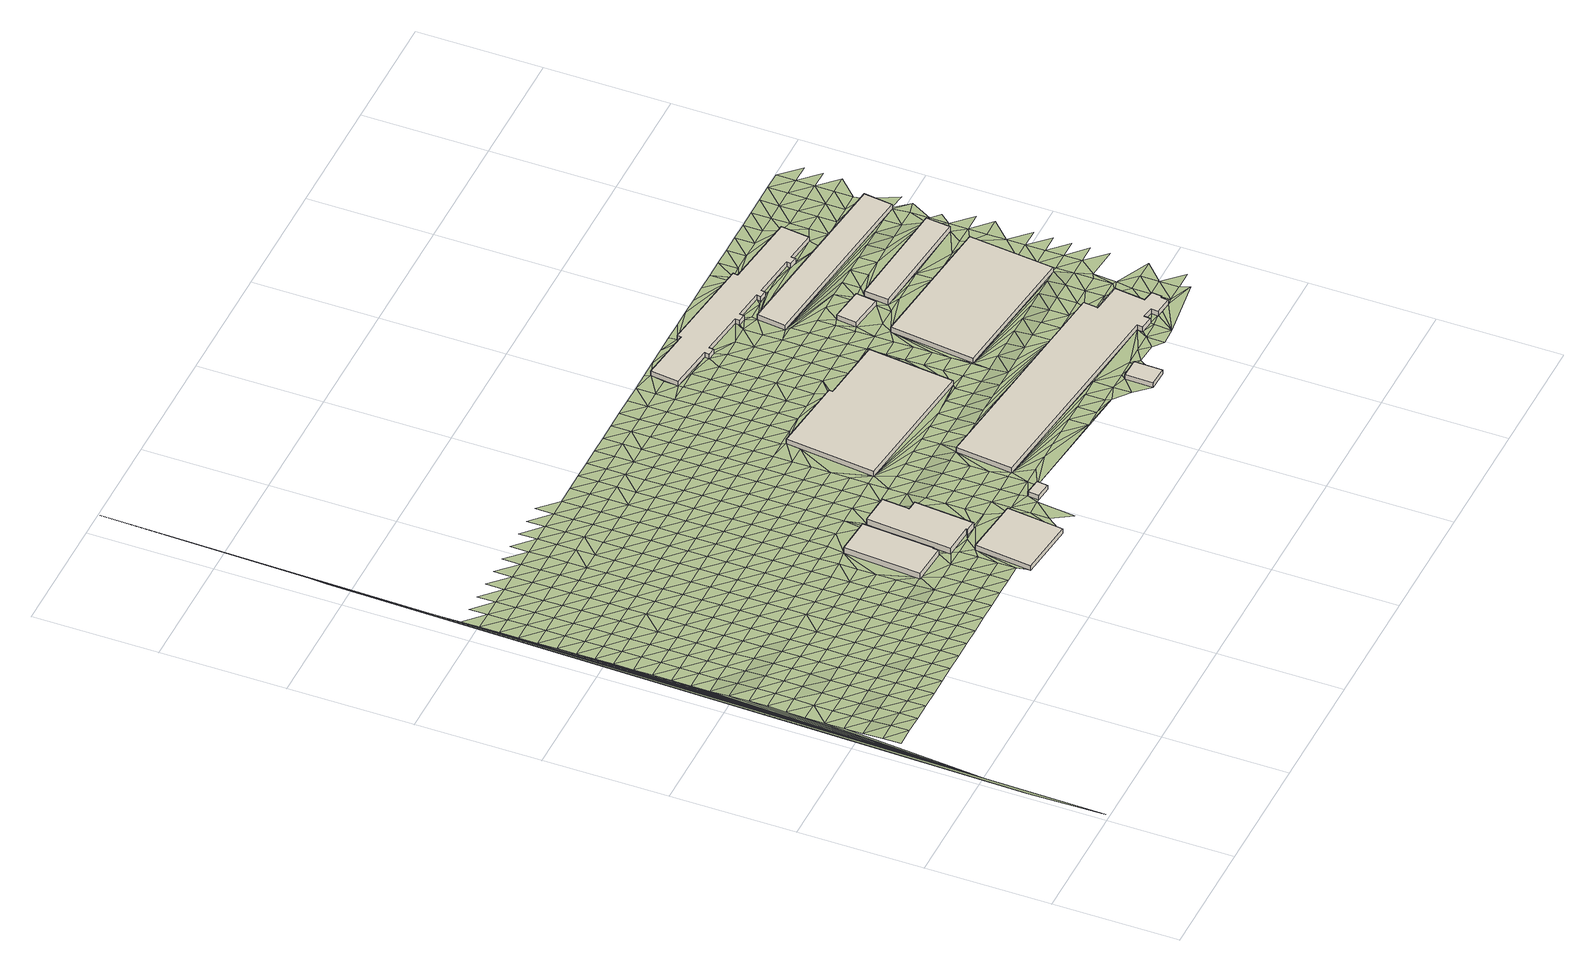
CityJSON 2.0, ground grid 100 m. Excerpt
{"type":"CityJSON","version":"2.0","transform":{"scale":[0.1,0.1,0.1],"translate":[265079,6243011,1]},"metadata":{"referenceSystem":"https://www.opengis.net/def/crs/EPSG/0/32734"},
"CityObjects":{
"building1":{"type":"Building","attributes":{"building":"industrial","building:levels":"1","footprint":{"type":"Polygon"},"plus_code":"C9X8X9XC+X3X","ground_height":3.78,"building_height":4.1,"roof_height":7.88},"geometry":[{"type":"Solid","lod":"1","boundaries":[[[[0,1,2,3]],[[1,4,5,2]],[[4,6,7,5]],[[6,8,9,7]],[[8,10,11,9]],[[10,0,3,11]],[[3,2,5,7,9,11]],[[10,8,6,4,1,0]]]]}]},
"building2":{"type":"Building","attributes":{"building":"yes","building:levels":"1","footprint":{"type":"Polygon"},"plus_code":"CFXMXVXC+XCX","ground_height":4.3,"building_height":4.1,"roof_height":8.4},"geometry":[{"type":"Solid","lod":"1","boundaries":[[[[12,13,14,15]],[[13,16,17,14]],[[16,18,19,17]],[[18,12,15,19]],[[15,14,17,19]],[[18,16,13,12]]]]}]},
"building3":{"type":"Building","attributes":{"building":"industrial","building:levels":"1","footprint":{"type":"Polygon"},"plus_code":"CFX3XFXR+XGW","ground_height":3.97,"building_height":4.1,"roof_height":8.07},"geometry":[{"type":"Solid","lod":"1","boundaries":[[[[20,21,22,23]],[[21,24,25,22]],[[24,26,27,25]],[[26,28,29,27]],[[28,30,31,29]],[[30,32,33,31]],[[32,34,35,33]],[[34,20,23,35]],[[23,22,25,27,29,31,33,35]],[[34,32,30,28,26,24,21,20]]]]}]},
"building4":{"type":"Building","attributes":{"building":"yes","building:levels":"1","footprint":{"type":"Polygon"},"plus_code":"CJXCXHX5+XCW","ground_height":3.9,"building_height":4.1,"roof_height":8},"geometry":[{"type":"Solid","lod":"1","boundaries":[[[[36,37,38,39]],[[37,40,41,38]],[[40,42,43,41]],[[42,36,39,43]],[[39,38,41,43]],[[42,40,37,36]]]]}]},
"building5":{"type":"Building","attributes":{"building":"industrial","building:levels":"1","footprint":{"type":"Polygon"},"plus_code":"CPX3X3X4+XHV","ground_height":2.97,"building_height":4.1,"roof_height":7.07},"geometry":[{"type":"Solid","lod":"1","boundaries":[[[[44,45,46,47]],[[45,48,49,46]],[[48,50,51,49]],[[50,52,53,51]],[[52,54,55,53]],[[54,44,47,55]],[[47,46,49,51,53,55]],[[54,52,50,48,45,44]]]]}]},
"building6":{"type":"Building","attributes":{"building":"industrial","building:levels":"1","footprint":{"type":"Polygon"},"plus_code":"C2X8XRX3+XCX","ground_height":4.16,"building_height":4.1,"roof_height":8.26},"geometry":[{"type":"Solid","lod":"1","boundaries":[[[[56,57,58,59]],[[57,60,61,58]],[[60,62,63,61]],[[62,64,65,63]],[[64,66,67,65]],[[66,68,69,67]],[[68,70,71,69]],[[70,72,73,71]],[[72,74,75,73]],[[74,76,77,75]],[[76,78,79,77]],[[78,80,81,79]],[[80,82,83,81]],[[82,84,85,83]],[[84,86,87,85]],[[86,56,59,87]],[[59,58,61,63,65,67,69,71,73,75,77,79,81,83,85,87]],[[86,84,82,80,78,76,74,72,70,68,66,64,62,60,57,56]]]]}]},
"building7":{"type":"Building","attributes":{"building":"industrial","building:levels":"1","footprint":{"type":"Polygon"},"plus_code":"C3XQXRXC+XPV","ground_height":4.07,"building_height":4.1,"roof_height":8.17},"geometry":[{"type":"Solid","lod":"1","boundaries":[[[[88,89,90,91]],[[89,92,93,90]],[[92,94,95,93]],[[94,88,91,95]],[[91,90,93,95]],[[94,92,89,88]]]]}]},
"building8":{"type":"Building","attributes":{"building":"industrial","building:levels":"1","footprint":{"type":"Polygon"},"plus_code":"CVXCXHXV+X3R","ground_height":2.64,"building_height":4.1,"roof_height":6.74},"geometry":[{"type":"Solid","lod":"1","boundaries":[[[[96,97,98,99]],[[97,100,101,98]],[[100,102,103,101]],[[102,104,105,103]],[[104,106,107,105]],[[106,108,109,107]],[[108,110,111,109]],[[110,112,113,111]],[[112,114,115,113]],[[114,116,117,115]],[[116,118,119,117]],[[118,120,121,119]],[[120,122,123,121]],[[122,124,125,123]],[[124,126,127,125]],[[126,128,129,127]],[[128,130,131,129]],[[130,132,133,131]],[[132,134,135,133]],[[134,136,137,135]],[[136,138,139,137]],[[138,140,141,139]],[[140,142,143,141]],[[142,96,99,143]],[[99,98,101,103,105,107,109,111,113,115,117,119,121,123,125,127,129,131,133,135,137,139,141,143]],[[142,140,138,136,134,132,130,128,126,124,122,120,118,116,114,112,110,108,106,104,102,100,97,96]]]]}]},
"building9":{"type":"Building","attributes":{"building":"industrial","building:levels":"1","footprint":{"type":"Polygon"},"plus_code":"C3X2XFXM+XMV","ground_height":2.61,"building_height":4.1,"roof_height":6.71},"geometry":[{"type":"Solid","lod":"1","boundaries":[[[[144,145,146,147]],[[145,148,149,146]],[[148,150,151,149]],[[150,144,147,151]],[[147,146,149,151]],[[150,148,145,144]]]]}]},
"building10":{"type":"Building","attributes":{"building":"industrial","building:levels":"1","footprint":{"type":"Polygon"},"plus_code":"C5X5XRXG+XCR","ground_height":2.91,"building_height":4.1,"roof_height":7.01},"geometry":[{"type":"Solid","lod":"1","boundaries":[[[[152,153,154,155]],[[153,156,157,154]],[[156,158,159,157]],[[158,152,155,159]],[[155,154,157,159]],[[158,156,153,152]]]]}]},
"building11":{"type":"Building","attributes":{"building":"industrial","building:levels":"1","footprint":{"type":"Polygon"},"plus_code":"C5X2X7X7+XQV","ground_height":2.87,"building_height":4.1,"roof_height":6.97},"geometry":[{"type":"Solid","lod":"1","boundaries":[[[[160,161,162,163]],[[161,164,165,162]],[[164,166,167,165]],[[166,160,163,167]],[[163,162,165,167]],[[166,164,161,160]]]]}]},
"building12":{"type":"Building","attributes":{"building":"industrial","building:levels":"1","footprint":{"type":"Polygon"},"plus_code":"C6X5XWX8+X6R","ground_height":3.37,"building_height":4.1,"roof_height":7.47},"geometry":[{"type":"Solid","lod":"1","boundaries":[[[[168,169,170,171]],[[169,172,173,170]],[[172,174,175,173]],[[174,168,171,175]],[[171,170,173,175]],[[174,172,169,168]]]]}]},
"terrain1":{"type":"TINRelief","geometry":[{"type":"CompositeSurface","lod":"1","boundaries":[[[176,177,178]],[[179,178,177]],[[179,180,178]],[[180,181,178]],[[182,183,184]],[[185,178,181]],[[186,178,185]],[[187,182,188]],[[188,182,184]],[[189,178,186]],[[190,176,187]],[[191,178,189]],[[188,190,187]],[[191,192,178]],[[177,176,193]],[[188,184,194]],[[195,178,192]],[[190,193,176]],[[178,195,196]],[[188,197,190]],[[177,198,179]],[[199,200,178]],[[193,201,177]],[[197,188,194]],[[196,202,178]],[[180,179,198]],[[177,201,198]],[[193,190,203]],[[202,204,178]],[[197,203,190]],[[180,205,181]],[[206,178,204]],[[201,193,207]],[[205,180,198]],[[194,208,197]],[[206,209,178]],[[203,207,193]],[[185,181,210]],[[201,211,198]],[[178,209,212]],[[210,181,205]],[[203,197,213]],[[201,207,211]],[[186,185,214]],[[213,197,208]],[[212,215,178]],[[205,198,216]],[[214,185,210]],[[207,203,217]],[[218,178,215]],[[216,198,211]],[[186,219,189]],[[217,203,213]],[[210,205,220]],[[219,186,214]],[[178,218,221]],[[207,222,211]],[[220,205,216]],[[191,189,223]],[[213,208,224]],[[225,178,221]],[[222,207,217]],[[210,226,214]],[[223,189,219]],[[216,211,227]],[[228,178,225]],[[226,210,220]],[[229,217,213]],[[192,191,230]],[[227,211,222]],[[219,214,231]],[[232,178,228]],[[224,229,213]],[[230,191,223]],[[220,216,233]],[[231,214,226]],[[192,234,195]],[[235,222,217]],[[236,178,232]],[[233,216,227]],[[223,219,237]],[[192,230,234]],[[229,235,217]],[[220,238,226]],[[239,178,236]],[[237,219,231]],[[196,195,240]],[[227,222,241]],[[238,220,233]],[[223,242,230]],[[224,243,229]],[[244,178,239]],[[234,240,195]],[[235,241,222]],[[231,226,245]],[[242,223,237]],[[202,196,246]],[[247,233,227]],[[248,178,244]],[[245,226,238]],[[235,229,249]],[[234,230,250]],[[240,246,196]],[[241,247,227]],[[237,231,251]],[[243,249,229]],[[252,178,248]],[[230,242,250]],[[253,204,202]],[[254,238,233]],[[251,231,245]],[[234,255,240]],[[241,235,256]],[[257,178,252]],[[247,254,233]],[[253,202,246]],[[237,258,242]],[[235,249,256]],[[234,250,255]],[[206,204,259]],[[238,260,245]],[[258,237,251]],[[246,240,261]],[[247,241,262]],[[204,253,259]],[[254,260,238]],[[263,249,243]],[[242,264,250]],[[261,240,255]],[[256,262,241]],[[209,206,265]],[[266,251,245]],[[264,242,258]],[[253,246,267]],[[254,247,268]],[[265,206,259]],[[260,266,245]],[[256,249,269]],[[255,250,270]],[[267,246,261]],[[262,268,247]],[[258,251,271]],[[212,209,272]],[[263,269,249]],[[270,250,264]],[[253,273,259]],[[254,274,260]],[[272,209,265]],[[266,271,251]],[[261,255,275]],[[276,262,256]],[[268,274,254]],[[253,267,273]],[[212,277,215]],[[278,264,258]],[[275,255,270]],[[269,276,256]],[[265,259,279]],[[266,260,280]],[[277,212,272]],[[271,278,258]],[[261,281,267]],[[282,268,262]],[[199,178,257]],[[279,259,273]],[[274,280,260]],[[218,215,283]],[[284,270,264]],[[269,263,285]],[[281,261,275]],[[276,282,262]],[[272,265,286]],[[271,266,287]],[[283,215,277]],[[278,284,264]],[[274,268,288]],[[273,267,289]],[[286,265,279]],[[280,287,266]],[[269,290,276]],[[221,218,291]],[[275,270,292]],[[289,267,281]],[[282,288,268]],[[271,293,278]],[[272,294,277]],[[291,218,283]],[[285,290,269]],[[284,292,270]],[[295,280,274]],[[279,273,296]],[[287,293,271]],[[294,272,286]],[[297,281,275]],[[221,298,225]],[[282,276,299]],[[288,295,274]],[[296,273,289]],[[283,277,300]],[[284,278,301]],[[292,297,275]],[[290,299,276]],[[298,221,291]],[[279,302,286]],[[303,287,280]],[[293,301,278]],[[300,277,294]],[[304,289,281]],[[288,282,305]],[[279,296,302]],[[295,303,280]],[[291,283,306]],[[292,284,307]],[[290,285,308]],[[297,304,281]],[[299,305,282]],[[294,286,309]],[[293,287,310]],[[306,283,300]],[[301,307,284]],[[288,311,295]],[[309,286,302]],[[303,310,287]],[[290,312,299]],[[291,313,298]],[[292,314,297]],[[289,315,296]],[[304,316,289]],[[305,311,288]],[[317,301,293]],[[300,294,318]],[[313,291,306]],[[308,312,290]],[[307,314,292]],[[302,296,315]],[[303,295,319]],[[318,294,309]],[[310,317,293]],[[289,316,315]],[[304,297,320]],[[321,298,322]],[[305,299,323]],[[311,319,295]],[[300,324,306]],[[325,307,301]],[[314,320,297]],[[312,323,299]],[[322,298,313]],[[302,326,309]],[[310,303,327]],[[324,300,318]],[[317,325,301]],[[316,304,328]],[[311,305,329]],[[326,302,315]],[[319,327,303]],[[313,306,330]],[[314,307,331]],[[312,308,332]],[[320,328,304]],[[323,329,305]],[[318,309,333]],[[330,306,324]],[[325,331,307]],[[317,310,334]],[[316,335,315]],[[311,336,319]],[[333,309,326]],[[327,337,310]],[[312,338,323]],[[339,320,314]],[[322,313,340]],[[316,328,335]],[[329,336,311]],[[325,317,334]],[[324,318,341]],[[340,313,330]],[[332,338,312]],[[310,337,334]],[[331,339,314]],[[326,315,342]],[[327,319,343]],[[341,318,333]],[[344,328,320]],[[322,345,346]],[[329,323,347]],[[336,343,319]],[[342,315,335]],[[324,348,330]],[[331,325,349]],[[339,344,320]],[[338,347,323]],[[345,322,340]],[[333,326,350]],[[337,327,351]],[[348,324,341]],[[334,349,325]],[[335,328,352]],[[336,329,353]],[[342,350,326]],[[343,351,327]],[[340,330,354]],[[331,355,339]],[[338,332,356]],[[344,352,328]],[[347,353,329]],[[333,357,341]],[[337,358,334]],[[354,330,348]],[[349,355,331]],[[359,342,335]],[[336,360,343]],[[350,357,333]],[[351,358,337]],[[361,347,338]],[[345,340,362]],[[344,339,363]],[[352,359,335]],[[353,360,336]],[[349,334,364]],[[348,341,365]],[[362,340,354]],[[356,361,338]],[[355,363,339]],[[350,342,366]],[[351,343,367]],[[365,341,357]],[[358,364,334]],[[352,344,368]],[[345,369,370]],[[371,353,347]],[[360,367,343]],[[359,366,342]],[[354,348,372]],[[355,349,373]],[[361,371,347]],[[363,368,344]],[[362,369,345]],[[374,357,350]],[[358,351,375]],[[372,348,365]],[[364,373,349]],[[352,376,359]],[[360,353,377]],[[366,374,350]],[[367,375,351]],[[354,378,362]],[[361,356,379]],[[355,380,363]],[[368,376,352]],[[371,377,353]],[[381,365,357]],[[364,358,382]],[[378,354,372]],[[373,380,355]],[[366,359,383]],[[384,367,360]],[[374,381,357]],[[358,375,382]],[[361,385,371]],[[369,362,386]],[[368,363,387]],[[376,383,359]],[[377,384,360]],[[373,364,388]],[[372,365,389]],[[386,362,378]],[[379,385,361]],[[380,387,363]],[[374,366,390]],[[391,375,367]],[[381,389,365]],[[382,388,364]],[[376,368,392]],[[393,369,394]],[[377,371,395]],[[384,391,367]],[[383,390,366]],[[396,378,372]],[[380,373,397]],[[387,392,368]],[[385,395,371]],[[394,369,386]],[[374,398,381]],[[375,399,382]],[[389,396,372]],[[388,397,373]],[[376,400,383]],[[384,377,401]],[[390,398,374]],[[391,399,375]],[[402,386,378]],[[380,403,387]],[[385,379,404]],[[392,400,376]],[[395,401,377]],[[389,381,405]],[[406,388,382]],[[396,402,378]],[[397,403,380]],[[384,407,391]],[[390,383,408]],[[398,405,381]],[[399,406,382]],[[385,409,395]],[[394,386,410]],[[392,387,411]],[[400,408,383]],[[401,407,384]],[[412,397,388]],[[396,389,413]],[[402,410,386]],[[404,409,385]],[[403,411,387]],[[399,391,414]],[[398,390,415]],[[406,412,388]],[[405,413,389]],[[400,392,416]],[[417,418,394]],[[401,395,419]],[[407,414,391]],[[408,415,390]],[[403,397,420]],[[409,419,395]],[[411,416,392]],[[410,417,394]],[[398,421,405]],[[396,422,402]],[[406,399,423]],[[412,420,397]],[[413,424,396]],[[407,401,425]],[[400,426,408]],[[415,421,398]],[[414,423,399]],[[410,402,422]],[[409,404,427]],[[428,411,403]],[[396,424,422]],[[416,426,400]],[[429,401,419]],[[407,425,414]],[[429,425,401]],[[413,405,430]],[[420,428,403]],[[412,406,431]],[[415,408,432]],[[421,430,405]],[[423,433,406]],[[423,414,425]],[[434,419,409]],[[410,435,417]],[[436,416,411]],[[426,432,408]],[[420,412,431]],[[424,413,437]],[[427,434,409]],[[422,435,410]],[[406,433,431]],[[428,436,411]],[[421,415,438]],[[430,437,413]],[[426,416,439]],[[440,429,419]],[[441,417,442]],[[432,438,415]],[[428,420,443]],[[436,439,416]],[[434,440,419]],[[435,442,417]],[[425,429,444]],[[421,445,430]],[[424,446,422]],[[437,447,424]],[[443,420,431]],[[10,423,425]],[[448,432,426]],[[438,445,421]],[[433,423,10]],[[435,422,446]],[[428,449,436]],[[434,427,450]],[[424,447,446]],[[439,448,426]],[[440,444,429]],[[437,430,451]],[[449,428,443]],[[433,10,431]],[[452,438,432]],[[445,451,430]],[[434,453,440]],[[439,436,454]],[[455,442,435]],[[425,444,456]],[[448,452,432]],[[443,431,10]],[[447,437,457]],[[446,455,435]],[[450,453,434]],[[454,436,449]],[[445,438,458]],[[451,457,437]],[[448,439,459]],[[442,460,461]],[[462,444,440]],[[452,458,438]],[[463,446,447]],[[449,443,464]],[[459,439,454]],[[453,462,440]],[[455,460,442]],[[464,443,10]],[[465,451,445]],[[447,457,463]],[[448,466,452]],[[458,465,445]],[[467,468,450]],[[446,469,455]],[[449,470,454]],[[456,444,471]],[[466,448,459]],[[462,472,444]],[[450,468,453]],[[473,457,451]],[[471,444,472]],[[446,463,469]],[[464,470,449]],[[458,452,474]],[[465,473,451]],[[462,453,468]],[[475,456,476]],[[477,460,455]],[[459,454,478]],[[471,476,456]],[[474,452,466]],[[457,479,463]],[[469,477,455]],[[470,478,454]],[[464,10,480]],[[472,462,468]],[[465,458,481]],[[473,479,457]],[[466,459,482]],[[483,484,460]],[[458,474,481]],[[469,463,485]],[[470,464,480]],[[471,486,476]],[[482,459,478]],[[477,483,460]],[[471,472,487]],[[465,488,473]],[[479,485,463]],[[487,472,468]],[[466,489,474]],[[481,488,465]],[[10,490,480]],[[491,477,469]],[[470,492,478]],[[482,489,466]],[[479,473,493]],[[485,491,469]],[[492,470,480]],[[490,476,486]],[[481,474,494]],[[488,493,473]],[[487,495,471]],[[482,478,496]],[[497,483,477]],[[486,471,498]],[[489,494,474]],[[485,479,499]],[[491,497,477]],[[496,478,492]],[[481,500,488]],[[499,479,493]],[[468,501,487]],[[489,482,502]],[[503,483,504]],[[505,490,486]],[[481,494,500]],[[485,506,491]],[[507,492,480]],[[502,482,496]],[[505,486,498]],[[497,504,483]],[[480,490,507]],[[495,487,508]],[[493,488,509]],[[505,510,490]],[[506,485,499]],[[489,511,494]],[[505,498,510]],[[500,509,488]],[[508,487,501]],[[497,491,512]],[[510,507,490]],[[513,496,492]],[[511,489,502]],[[499,493,514]],[[507,510,498]],[[491,506,512]],[[507,513,492]],[[500,494,515]],[[509,514,493]],[[516,508,501]],[[504,497,517]],[[502,496,518]],[[468,519,501]],[[515,494,511]],[[520,506,499]],[[512,517,497]],[[513,518,496]],[[500,521,509]],[[520,499,514]],[[507,498,522]],[[523,511,502]],[[521,500,515]],[[513,507,522]],[[518,523,502]],[[517,524,504]],[[522,498,525]],[[514,509,526]],[[512,506,527]],[[528,516,501]],[[506,520,529]],[[530,515,511]],[[509,521,526]],[[498,32,525]],[[517,512,527]],[[518,513,531]],[[527,506,529]],[[523,530,511]],[[520,514,532]],[[522,531,513]],[[521,515,533]],[[526,532,514]],[[501,519,528]],[[534,516,528]],[[524,517,535]],[[518,536,523]],[[537,16,538]],[[530,533,515]],[[537,519,16]],[[522,525,539]],[[540,529,520]],[[541,542,516]],[[527,535,517]],[[531,536,518]],[[534,541,516]],[[543,526,521]],[[544,545,542]],[[545,544,32]],[[532,540,520]],[[32,539,525]],[[530,523,546]],[[533,543,521]],[[547,531,522]],[[536,546,523]],[[535,548,524]],[[544,539,32]],[[532,526,549]],[[527,529,550]],[[540,551,529]],[[539,547,522]],[[528,519,552]],[[533,530,553]],[[552,534,528]],[[537,554,519]],[[543,549,526]],[[535,527,550]],[[555,536,531]],[[556,544,542]],[[550,529,551]],[[546,553,530]],[[541,557,542]],[[537,538,558]],[[558,538,559]],[[560,540,532]],[[539,544,556]],[[554,552,519]],[[547,555,531]],[[561,541,534]],[[533,562,543]],[[549,560,532]],[[557,556,542]],[[554,537,558]],[[548,535,563]],[[546,536,564]],[[553,562,533]],[[552,561,534]],[[565,551,540]],[[550,563,535]],[[555,564,536]],[[547,539,566]],[[557,541,567]],[[549,543,568]],[[556,569,539]],[[560,565,540]],[[570,553,546]],[[571,552,554]],[[561,567,541]],[[562,568,543]],[[37,554,558]],[[551,572,550]],[[555,547,566]],[[539,569,566]],[[564,570,546]],[[563,573,548]],[[560,549,574]],[[575,556,557]],[[554,37,571]],[[565,572,551]],[[576,562,553]],[[577,561,552]],[[40,37,558]],[[568,574,549]],[[567,575,557]],[[578,563,550]],[[564,555,579]],[[570,576,553]],[[571,577,552]],[[560,580,565]],[[556,581,569]],[[572,578,550]],[[566,579,555]],[[568,562,582]],[[561,583,567]],[[574,580,560]],[[575,581,556]],[[584,573,563]],[[564,585,570]],[[576,582,562]],[[577,583,561]],[[569,586,566]],[[572,565,587]],[[578,584,563]],[[579,585,564]],[[588,571,37]],[[589,574,568]],[[575,567,590]],[[580,587,565]],[[581,591,569]],[[579,566,586]],[[591,586,569]],[[576,570,592]],[[577,571,588]],[[583,590,567]],[[582,589,568]],[[578,572,593]],[[585,592,570]],[[584,594,573]],[[585,579,586]],[[588,37,595]],[[596,580,574]],[[581,575,597]],[[587,593,572]],[[582,576,598]],[[577,599,583]],[[589,596,574]],[[575,590,597]],[[592,598,576]],[[588,599,577]],[[587,580,600]],[[578,601,584]],[[591,581,602]],[[593,603,578]],[[582,604,589]],[[590,583,605]],[[596,600,580]],[[597,602,581]],[[606,586,591]],[[594,584,601]],[[578,603,601]],[[598,604,582]],[[605,583,599]],[[586,607,585]],[[608,593,587]],[[595,609,588]],[[599,588,610]],[[585,607,592]],[[596,589,611]],[[590,612,597]],[[600,608,587]],[[602,606,591]],[[612,590,605]],[[604,611,589]],[[605,599,610]],[[613,603,593]],[[598,592,607]],[[609,610,588]],[[601,614,594]],[[600,596,615]],[[602,597,616]],[[608,613,593]],[[586,606,617]],[[611,615,596]],[[616,597,612]],[[604,598,618]],[[607,586,618]],[[600,619,608]],[[603,620,601]],[[606,602,621]],[[609,595,622]],[[613,623,603]],[[624,611,604]],[[605,610,625]],[[615,619,600]],[[616,621,602]],[[618,598,607]],[[614,601,620]],[[605,625,612]],[[603,623,620]],[[622,610,609]],[[613,608,626]],[[624,604,618]],[[627,615,611]],[[612,625,616]],[[619,626,608]],[[617,606,621]],[[628,586,617]],[[624,627,611]],[[623,613,629]],[[621,616,625]],[[620,630,614]],[[619,615,631]],[[626,629,613]],[[627,631,615]],[[632,620,623]],[[633,610,622]],[[634,626,619]],[[617,621,635]],[[624,618,636]],[[623,629,632]],[[625,635,621]],[[627,624,636]],[[631,634,619]],[[637,586,628]],[[620,638,630]],[[595,639,622]],[[635,625,640]],[[641,629,626]],[[620,632,638]],[[631,627,642]],[[634,641,626]],[[635,628,617]],[[640,625,643]],[[636,642,627]],[[629,644,632]],[[610,633,645]],[[638,646,630]],[[618,647,636]],[[648,634,631]],[[640,643,635]],[[641,644,629]],[[586,637,649]],[[642,648,631]],[[638,632,650]],[[651,641,634]],[[628,635,652]],[[644,650,632]],[[642,636,647]],[[648,651,634]],[[652,635,643]],[[653,646,638]],[[654,610,645]],[[644,641,655]],[[622,639,633]],[[650,653,638]],[[656,648,642]],[[652,637,628]],[[651,655,641]],[[656,642,647]],[[657,650,644]],[[653,658,646]],[[659,651,648]],[[660,647,618]],[[652,643,661]],[[655,657,644]],[[595,662,639]],[[659,648,656]],[[663,653,650]],[[649,664,586]],[[654,665,610]],[[645,633,639]],[[666,655,651]],[[652,667,637]],[[657,663,650]],[[647,668,656]],[[666,651,659]],[[667,652,661]],[[669,657,655]],[[658,653,670]],[[663,671,653]],[[672,659,656]],[[669,655,666]],[[649,637,667]],[[653,671,670]],[[672,656,668]],[[673,663,657]],[[610,665,674]],[[639,654,645]],[[668,647,660]],[[675,666,659]],[[676,667,661]],[[673,657,669]],[[672,675,659]],[[663,97,671]],[[669,666,677]],[[678,649,667]],[[679,663,673]],[[680,672,668]],[[675,677,666]],[[676,678,667]],[[679,97,663]],[[654,639,681]],[[610,674,682]],[[683,673,669]],[[671,684,670]],[[685,671,97]],[[668,660,680]],[[643,625,686]],[[677,683,669]],[[678,687,649]],[[675,672,688]],[[680,689,672]],[[685,684,671]],[[690,679,673]],[[681,665,654]],[[677,675,688]],[[676,691,678]],[[683,690,673]],[[672,689,688]],[[692,670,684]],[[662,681,639]],[[684,685,97]],[[679,693,97]],[[664,649,687]],[[694,683,677]],[[660,695,696]],[[687,678,697]],[[680,660,696]],[[690,693,679]],[[689,680,696]],[[694,677,688]],[[691,697,678]],[[686,661,643]],[[698,665,681]],[[683,699,690]],[[689,700,688]],[[694,699,683]],[[697,701,687]],[[702,692,684]],[[681,662,698]],[[700,689,696]],[[695,703,696]],[[693,690,704]],[[705,97,693]],[[664,687,701]],[[674,665,698]],[[706,694,688]],[[697,691,707]],[[699,704,690]],[[706,688,700]],[[686,676,661]],[[708,699,694]],[[701,697,709]],[[710,610,682]],[[711,700,696]],[[662,712,698]],[[693,704,713]],[[706,708,694]],[[707,709,697]],[[698,712,674]],[[703,711,696]],[[714,664,701]],[[715,704,699]],[[50,703,695]],[[716,712,662]],[[713,705,693]],[[702,684,717]],[[718,706,700]],[[708,715,699]],[[709,714,701]],[[686,691,676]],[[711,718,700]],[[712,682,674]],[[704,719,713]],[[708,706,720]],[[709,707,721]],[[714,722,664]],[[715,719,704]],[[723,711,703]],[[718,720,706]],[[716,724,712]],[[722,725,664]],[[716,726,724]],[[727,715,708]],[[709,728,714]],[[702,717,729]],[[719,730,713]],[[731,718,711]],[[725,732,664]],[[720,727,708]],[[709,721,728]],[[691,686,707]],[[682,712,733]],[[723,731,711]],[[723,703,50]],[[722,714,734]],[[735,719,715]],[[732,50,664]],[[712,724,733]],[[720,718,736]],[[734,714,728]],[[727,735,715]],[[719,737,730]],[[738,730,737]],[[731,736,718]],[[725,722,739]],[[740,729,717]],[[741,727,720]],[[742,729,740]],[[739,722,734]],[[719,735,737]],[[734,728,743]],[[731,723,744]],[[728,721,745]],[[736,741,720]],[[686,721,707]],[[682,733,746]],[[84,686,625]],[[725,747,732]],[[88,733,724]],[[744,723,50]],[[50,732,748]],[[739,734,743]],[[749,735,727]],[[743,728,745]],[[747,725,739]],[[745,721,750]],[[736,731,751]],[[741,749,727]],[[748,744,50]],[[748,732,752]],[[751,731,744]],[[752,732,747]],[[737,753,738]],[[88,746,733]],[[88,94,754]],[[740,755,742]],[[737,735,756]],[[736,757,741]],[[749,758,735]],[[744,748,759]],[[686,750,721]],[[757,736,751]],[[756,735,758]],[[759,748,752]],[[743,760,739]],[[88,754,761]],[[762,743,745]],[[749,741,763]],[[750,764,745]],[[88,761,746]],[[744,765,751]],[[747,739,760]],[[741,757,763]],[[758,749,766]],[[765,744,759]],[[756,753,737]],[[747,760,752]],[[746,710,682]],[[767,755,740]],[[757,751,768]],[[769,749,763]],[[762,745,764]],[[769,766,749]],[[746,761,770]],[[764,750,686]],[[759,752,760]],[[768,751,765]],[[758,161,756]],[[762,771,743]],[[763,757,772]],[[753,756,773]],[[766,161,758]],[[759,760,765]],[[773,756,112]],[[772,757,768]],[[770,761,774]],[[768,765,144]],[[756,161,112]],[[763,775,769]],[[771,762,764]],[[775,763,772]],[[686,776,764]],[[760,777,765]],[[772,768,144]],[[777,144,765]],[[746,770,710]],[[114,112,778]],[[778,112,161]],[[743,771,779]],[[764,776,771]],[[772,144,150]],[[774,780,770]],[[772,150,775]],[[740,781,767]],[[775,782,769]],[[783,766,769]],[[776,686,784]],[[774,785,780]],[[786,114,778]],[[161,786,778]],[[760,787,777]],[[710,770,780]],[[775,150,782]],[[779,788,743]],[[144,777,789]],[[771,776,779]],[[776,784,790]],[[114,786,116]],[[780,785,791]],[[786,161,792]],[[769,782,783]],[[776,790,779]],[[780,793,710]],[[789,777,787]],[[787,760,794]],[[784,686,84]],[[795,793,780]],[[796,782,150]],[[740,797,781]],[[767,781,798]],[[795,780,791]],[[792,161,799]],[[800,743,788]],[[118,116,786]],[[801,790,784]],[[786,792,118]],[[150,802,796]],[[803,793,795]],[[804,766,783]],[[789,787,172]],[[790,805,779]],[[782,796,783]],[[805,790,801]],[[794,172,787]],[[806,795,791]],[[84,801,784]],[[807,792,799]],[[781,808,798]],[[809,789,172]],[[810,743,800]],[[795,806,803]],[[760,811,794]],[[812,799,161]],[[802,789,809]],[[788,779,805]],[[783,796,802]],[[803,813,814]],[[815,806,791]],[[766,804,816]],[[803,806,813]],[[807,799,817]],[[818,805,801]],[[819,815,791]],[[809,820,802]],[[821,172,794]],[[822,801,84]],[[783,802,804]],[[823,84,824]],[[743,810,825]],[[781,826,808]],[[822,818,801]],[[788,805,800]],[[804,802,820]],[[815,819,806]],[[827,823,824]],[[797,826,781]],[[766,816,828]],[[84,823,827]],[[818,800,805]],[[807,817,829]],[[809,830,820]],[[817,799,812]],[[821,831,172]],[[791,832,819]],[[822,84,833]],[[797,834,835]],[[821,794,811]],[[812,161,836]],[[824,837,827]],[[838,826,797]],[[84,827,833]],[[816,804,820]],[[818,822,839]],[[840,841,819]],[[840,819,842]],[[835,838,797]],[[766,828,843]],[[811,760,158]],[[844,845,846]],[[839,822,833]],[[820,830,816]],[[847,830,809]],[[810,800,818]],[[840,842,845]],[[834,848,835]],[[812,829,817]],[[845,844,840]],[[846,849,837]],[[846,845,849]],[[811,831,821]],[[832,842,819]],[[818,839,810]],[[850,827,837]],[[833,827,850]],[[843,851,766]],[[842,852,845]],[[838,835,853]],[[854,837,849]],[[816,830,847]],[[842,832,855]],[[850,837,854]],[[811,856,831]],[[857,839,833]],[[842,855,852]],[[853,835,848]],[[833,850,858]],[[849,845,859]],[[831,860,172]],[[839,825,810]],[[857,833,858]],[[812,836,861]],[[828,816,847]],[[845,852,859]],[[859,854,849]],[[848,834,862]],[[854,863,850]],[[839,857,825]],[[864,766,851]],[[858,850,863]],[[865,861,866]],[[856,867,831]],[[863,857,858]],[[855,868,852]],[[869,847,809]],[[161,870,836]],[[871,853,848]],[[825,857,872]],[[828,847,873]],[[856,811,158]],[[854,859,874]],[[836,866,861]],[[871,848,875]],[[876,825,872]],[[864,877,766]],[[874,859,852]],[[857,863,878]],[[857,878,872]],[[825,876,879]],[[862,875,848]],[[843,828,873]],[[872,880,876]],[[860,831,867]],[[158,867,856]],[[880,872,878]],[[878,863,881]],[[158,825,879]],[[871,875,882]],[[866,836,883]],[[879,876,884]],[[885,843,873]],[[847,869,873]],[[876,880,886]],[[862,887,875]],[[887,882,875]],[[876,886,884]],[[880,878,888]],[[866,883,889]],[[862,866,889]],[[158,890,867]],[[843,885,851]],[[158,879,891]],[[879,884,891]],[[867,890,860]],[[880,892,886]],[[869,885,873]],[[862,893,887]],[[889,894,862]],[[886,895,884]],[[896,882,887]],[[894,893,862]],[[883,897,889]],[[851,885,898]],[[899,890,158]],[[900,158,891]],[[836,870,883]],[[896,887,893]],[[889,897,894]],[[891,884,901]],[[897,883,902]],[[890,899,860]],[[899,158,900]],[[885,869,898]],[[851,898,864]],[[894,903,893]],[[900,891,904]],[[894,897,905]],[[899,906,860]],[[869,860,906]],[[883,870,902]],[[900,904,899]],[[894,905,903]],[[896,893,907]],[[897,902,908]],[[909,898,869]],[[906,910,869]],[[864,898,877]],[[906,899,911]],[[907,893,903]],[[908,905,897]],[[908,902,912]],[[909,869,910]],[[910,906,913]],[[898,909,877]],[[912,902,870]],[[905,914,903]],[[914,905,908]],[[910,915,909]],[[877,909,915]],[[916,907,903]],[[914,917,903]],[[918,877,915]],[[919,908,912]],[[870,877,918]],[[920,912,870]],[[916,903,917]],[[920,919,912]],[[921,914,908]],[[918,922,870]],[[914,921,917]],[[921,908,919]],[[916,917,923]],[[921,923,917]],[[920,924,919]],[[919,924,921]],[[923,925,916]],[[921,926,923]],[[927,925,923]]]}]}
},
"vertices":[
[1903,2282,19],[2192,2261,19],[2192,2261,69],[1903,2282,69],[2195,2305,19],[2195,2305,69],[2202,2305,19],[2202,2305,69],[2243,2879,19],[2243,2879,69],[1947,2900,19],[1947,2900,69],
[2341,2038,28],[2289,1582,28],[2289,1582,74],[2341,2038,74],[2756,1529,28],[2756,1529,74],[2808,1985,28],[2808,1985,74],
[2243,2188,18],[2481,2169,18],[2481,2169,71],[2243,2188,71],[2480,2155,18],[2480,2155,71],[2566,2148,18],[2566,2148,71],[2607,2627,18],[2607,2627,71],[2526,2634,18],[2526,2634,71],[2544,2853,18],[2544,2853,71],[2301,2873,18],[2301,2873,71],
[3166,1909,29],[3035,1924,29],[3035,1924,70],[3166,1909,70],[3025,1834,29],[3025,1834,70],[3156,1820,29],[3156,1820,70],
[2890,3754,16],[2809,3034,16],[2809,3034,61],[2890,3754,61],[3954,2906,16],[3954,2906,61],[4032,3596,16],[4032,3596,61],[3503,3655,16],[3503,3655,61],[3507,3685,16],[3507,3685,61],
[3223,2133,29],[5026,1922,29],[5026,1922,73],[3223,2133,73],[5020,1877,29],[5020,1877,73],[5129,1863,29],[5129,1863,73],[5135,1914,29],[5135,1914,73],[5228,1902,29],[5228,1902,73],[5224,1845,29],[5224,1845,73],[5367,1827,29],[5367,1827,73],[5373,1885,29],[5373,1885,73],[5387,1885,29],[5387,1885,73],[5397,1969,29],[5397,1969,73],[5303,1984,29],[5303,1984,73],[5334,2230,29],[5334,2230,73],[5091,2259,29],[5091,2259,73],[5103,2377,29],[5103,2377,73],[3275,2589,29],[3275,2589,73],
[4651,1787,30],[4490,1790,30],[4490,1790,72],[4651,1787,72],[4486,1565,30],[4486,1565,72],[4647,1562,30],[4647,1562,72],
[3195,4949,14],[3165,4719,14],[3165,4719,57],[3195,4949,57],[3533,4673,14],[3533,4673,57],[3529,4635,14],[3529,4635,57],[3593,4627,14],[3593,4627,57],[3597,4662,14],[3597,4662,57],[3962,4616,14],[3962,4616,57],[3957,4578,14],[3957,4578,57],[4019,4570,14],[4019,4570,57],[4024,4607,14],[4024,4607,57],[4261,4578,14],[4261,4578,57],[4257,4544,14],[4257,4544,57],[4320,4536,14],[4320,4536,57],[4324,4567,14],[4324,4567,57],[4682,4522,14],[4682,4522,57],[4678,4488,14],[4678,4488,57],[4743,4480,14],[4743,4480,57],[4747,4514,14],[4747,4514,57],[4997,4482,14],[4997,4482,57],[5026,4712,14],[5026,4712,57],[4412,4790,14],[4412,4790,57],[4417,4829,14],[4417,4829,57],[3629,4929,14],[3629,4929,57],[3625,4895,14],[3625,4895,57],
[4267,3798,16],[4541,3762,16],[4541,3762,57],[4267,3798,57],[4563,3926,16],[4563,3926,57],[4289,3963,16],[4289,3963,57],
[4316,3550,16],[4236,2870,16],[4236,2870,60],[4316,3550,60],[5383,2734,16],[5383,2734,60],[5458,3422,16],[5458,3422,60],
[5589,4305,14],[4064,4487,14],[4064,4487,60],[5589,4305,60],[4036,4255,14],[4036,4255,60],[5561,4074,14],[5561,4074,60],
[5517,3788,15],[4602,3880,15],[4602,3880,65],[5517,3788,65],[4582,3685,15],[4582,3685,65],[5497,3593,15],[5497,3593,65],
[167,2135,23],[167,2285,22],[17,635,37],[167,2435,22],[167,2590,26],[167,2735,32],[167,1830,35],[167,1685,37],[318,1685,38],[167,2880,32],[167,3035,28],[167,1985,29],[318,1830,36],[167,3185,18],[318,1985,29],[167,3335,17],[167,3485,18],[318,2135,23],[468,1685,36],[167,3635,19],[167,3785,19],[468,1830,36],[318,2435,22],[206,7980,22],[1,10,67],[318,2285,22],[167,3940,20],[468,1985,32],[167,4085,20],[318,2590,28],[167,4230,18],[468,2135,24],[618,1685,34],[167,4385,16],[318,2735,32],[468,2285,22],[167,4535,15],[618,1830,34],[318,2880,32],[167,4685,16],[468,2435,22],[618,1985,34],[167,4835,15],[318,3035,25],[468,2590,30],[167,4990,14],[618,2135,28],[318,3185,18],[768,1685,34],[167,5135,14],[468,2735,32],[618,2285,22],[167,5280,12],[768,1830,34],[318,3335,18],[468,2880,31],[167,5435,8],[618,2435,22],[318,3485,18],[768,1985,33],[167,5585,13],[468,3035,23],[618,2590,29],[167,5735,14],[318,3635,20],[768,2135,27],[468,3185,18],[918,1685,34],[167,5885,19],[618,2735,31],[318,3785,20],[768,2285,23],[167,6035,17],[918,1830,34],[468,3335,18],[618,2880,30],[167,6185,17],[318,3940,20],[768,2435,23],[468,3485,19],[918,1985,33],[167,6340,23],[618,3035,23],[318,4085,20],[768,2590,26],[468,3635,20],[918,2135,25],[1068,1685,33],[618,3185,18],[318,4230,18],[768,2735,26],[468,3785,20],[918,2285,22],[1068,1830,33],[618,3335,19],[768,2880,25],[318,4385,16],[468,3940,20],[918,2435,22],[618,3485,20],[1068,1985,32],[318,4535,15],[768,3035,20],[468,4085,20],[918,2590,23],[618,3635,20],[1068,2135,26],[318,4685,16],[768,3185,19],[1219,1685,33],[468,4230,19],[918,2735,21],[1068,2285,23],[618,3785,20],[1219,1830,33],[318,4835,15],[768,3335,20],[918,2880,20],[468,4385,17],[1068,2435,23],[618,3940,20],[768,3485,20],[318,4990,13],[1219,1985,32],[468,4535,15],[918,3035,17],[618,4085,20],[1068,2590,22],[768,3635,20],[1219,2135,28],[468,4685,15],[918,3185,19],[1369,1685,33],[618,4230,20],[1068,2735,20],[1219,2285,23],[1369,1830,32],[468,4835,15],[918,3335,20],[768,3940,20],[768,3785,20],[1068,2880,18],[618,4385,18],[1219,2435,23],[918,3485,20],[318,5135,13],[468,4990,13],[1369,1985,31],[618,4535,16],[1068,3035,17],[768,4085,19],[1219,2590,22],[918,3635,20],[1369,2135,29],[618,4685,14],[1068,3185,19],[1519,1685,33],[768,4230,19],[1219,2880,20],[918,3785,20],[1369,2285,23],[1219,2735,22],[1519,1830,32],[1068,3335,20],[618,4835,15],[768,4385,18],[918,3940,20],[1369,2435,23],[1068,3485,20],[618,4990,14],[468,5135,13],[1519,1985,31],[768,4535,17],[1219,3035,18],[918,4085,19],[1369,2590,21],[1068,3635,20],[1519,2135,29],[768,4685,15],[1219,3185,19],[1669,1685,34],[918,4230,19],[1369,2735,21],[1068,3785,20],[1519,2285,23],[1669,1830,33],[768,4835,14],[1219,3335,19],[1369,2880,20],[918,4385,18],[1068,3940,20],[1519,2435,23],[1219,3485,20],[768,4990,14],[618,5135,14],[1669,1985,32],[918,4535,17],[1369,3035,17],[1068,4085,19],[1519,2590,21],[1219,3635,20],[1669,2135,30],[918,4685,16],[1819,1685,35],[1369,3185,19],[1068,4230,19],[1519,2735,21],[1219,3785,20],[1669,2285,22],[1819,1830,34],[918,4835,14],[1369,3335,20],[1519,2880,20],[1068,4385,18],[1219,3940,20],[1669,2435,22],[1369,3485,20],[768,5135,14],[918,4990,13],[1819,1985,33],[1068,4535,17],[1519,3035,17],[1219,4085,20],[1669,2590,22],[1369,3635,21],[1819,2135,30],[1068,4685,17],[1519,3185,19],[1969,1685,36],[1219,4230,19],[1669,2735,21],[1819,2285,21],[1369,3785,21],[1969,1830,35],[1068,4835,15],[1519,3335,20],[1669,2880,19],[1219,4385,18],[1819,2435,21],[1369,3940,21],[1519,3485,20],[1068,4990,13],[918,5135,13],[1969,1985,35],[1669,3035,18],[1369,4085,20],[1219,4685,17],[1819,2590,21],[1219,4535,17],[1903,2282,31],[1519,3635,21],[2120,1685,36],[1669,3185,20],[1969,2135,33],[1369,4230,20],[1819,2880,21],[1519,3785,21],[1819,2735,21],[2120,1830,35],[1219,4835,16],[1669,3335,21],[1369,4385,19],[1519,3940,21],[1669,3485,21],[2120,1985,34],[1068,5135,13],[1219,4990,14],[1819,3035,18],[2120,2135,33],[1519,4085,20],[1369,4685,19],[1369,4535,18],[1669,3635,21],[1819,3185,18],[2270,1685,33],[1519,4230,20],[1669,3785,21],[2270,1830,33],[1819,3335,20],[1369,4835,17],[2192,2261,31],[1519,4385,19],[1669,3940,21],[1819,3485,20],[1369,4990,15],[1219,5135,14],[2270,1985,34],[1519,4535,18],[1969,3035,17],[1669,4085,21],[1819,3635,20],[2289,1582,33],[2341,2038,34],[1519,4685,19],[1969,3185,17],[2243,2188,33],[2270,2135,33],[1669,4230,20],[1819,3785,20],[2195,2305,30],[2202,2305,30],[1519,4835,17],[1969,3335,19],[1669,4385,19],[2120,3035,16],[1819,3940,20],[1969,3485,19],[1519,4990,15],[1369,5135,15],[1669,4535,18],[2270,2590,29],[2420,2135,32],[1819,4085,21],[1969,3635,19],[2243,2879,23],[1669,4685,19],[2120,3185,17],[1819,4230,21],[1969,3785,19],[2481,2169,32],[2120,3335,19],[1669,4835,17],[2301,2873,23],[1819,4385,20],[1969,3940,19],[2570,2135,33],[2120,3485,19],[1519,5135,15],[1669,4990,15],[2270,2735,28],[1819,4535,18],[2270,3035,17],[2480,2155,32],[1969,4085,20],[2270,2880,23],[2120,3635,20],[1819,4685,18],[2270,3185,17],[1969,4230,20],[2120,3785,20],[2566,2148,33],[1819,4835,18],[2270,3335,19],[2808,1985,29],[1969,4385,19],[2120,3940,20],[2420,3035,17],[2270,3485,20],[1819,4990,17],[2420,2880,20],[2120,4085,21],[1969,4685,17],[2720,2135,29],[1969,4535,18],[2270,3635,20],[2420,3185,18],[2120,4230,20],[2270,3785,20],[2720,2285,30],[1969,4835,18],[2420,3335,19],[2871,1830,29],[2871,1685,29],[2570,2880,18],[2120,4385,19],[2720,2435,31],[2607,2627,31],[2270,3940,20],[2570,2735,23],[2526,2634,31],[2420,3485,20],[2570,3035,17],[1969,4990,17],[2270,4085,21],[2120,4685,16],[2120,4535,17],[2871,2135,29],[2420,3635,20],[2871,1985,29],[2570,3185,19],[2720,2735,20],[2720,2590,31],[3000,1837,29],[2967,1529,30],[2270,4230,20],[2871,2285,30],[2420,3785,21],[2120,4835,17],[2570,3335,19],[2270,4385,18],[2720,3035,18],[2871,2435,31],[2420,3940,21],[2720,2880,18],[2570,3485,19],[3021,1985,29],[2270,4535,17],[2120,4990,18],[2420,4085,20],[2871,2590,31],[2570,3635,20],[3021,2135,28],[2270,4685,16],[2720,3185,19],[2420,4230,20],[2871,2735,20],[2570,3785,20],[3021,2285,28],[2270,4835,17],[2720,3335,19],[2809,3034,18],[2420,4385,17],[3171,1985,32],[2570,3940,20],[3021,2435,28],[2871,2880,18],[2720,3485,19],[2420,4535,16],[2270,4990,18],[3166,1909,31],[2570,4085,20],[3021,2590,28],[2720,3635,19],[3171,2135,32],[2570,4230,20],[2420,4835,17],[3021,2735,19],[2420,4685,16],[2720,3785,19],[3171,2285,31],[3021,2880,18],[2871,3635,19],[2570,4385,17],[3321,1985,31],[3223,2133,32],[2720,3940,19],[3171,2435,30],[2570,4535,16],[2420,4990,18],[2720,4085,18],[3171,2590,30],[3171,2880,17],[2890,3754,19],[2720,4230,18],[2570,4835,17],[3171,2735,19],[3471,1985,32],[2570,4685,15],[2871,3785,19],[3275,2589,30],[2720,4385,16],[2871,3940,19],[3321,2880,18],[2720,4535,15],[2570,4990,18],[2871,4085,18],[2720,4685,15],[3622,1985,31],[2871,4230,18],[3321,2735,20],[3021,3785,19],[3471,2880,18],[2720,4835,14],[3922,1830,30],[3321,2590,30],[2871,4385,16],[3021,3940,19],[3471,2590,26],[2871,4535,15],[3772,1985,31],[2720,4990,16],[3171,3785,19],[3021,4085,18],[3622,2880,19],[2871,4685,15],[3021,4230,17],[3471,2735,20],[2871,4835,14],[3922,1985,31],[3021,4385,15],[3171,3940,19],[3021,4535,16],[2871,4990,16],[3171,4085,18],[3507,3685,20],[3622,2590,26],[4245,1789,31],[3021,4685,15],[3954,2906,18],[4072,1985,32],[3171,4230,17],[3622,2735,19],[3321,3785,18],[3171,4385,16],[3021,4990,15],[3021,4835,13],[3321,3940,18],[3171,4535,16],[4222,1985,32],[3321,4085,17],[3772,2590,31],[3321,4230,16],[3772,2735,22],[3171,4685,14],[3471,3785,18],[4072,1830,31],[4372,1985,32],[3321,4385,17],[3195,4949,15],[3171,4835,13],[4673,2435,31],[3772,2880,19],[3471,4085,16],[3471,3940,18],[3321,4535,17],[3922,2590,32],[3171,4990,15],[3321,4685,16],[3471,4230,16],[3503,3655,20],[3622,3785,18],[3922,2735,20],[4222,1830,31],[3471,4385,17],[3622,3940,18],[3922,2880,18],[3321,4990,15],[3772,3635,19],[3471,4535,16],[3533,4673,15],[3622,4085,16],[4072,2590,31],[3622,4230,17],[4072,2735,18],[5026,1922,32],[3772,3785,17],[4372,1830,31],[3529,4635,15],[4072,2880,18],[3622,4385,17],[4372,1685,31],[3625,4895,16],[3772,3940,17],[3622,4535,16],[3772,4085,16],[4222,2590,31],[4072,3035,18],[3922,3635,19],[4490,1790,31],[4072,3185,18],[4486,1565,31],[3772,4230,18],[4222,2735,18],[3471,4990,16],[3593,4627,15],[3922,3785,17],[4072,3335,18],[4523,1830,31],[4222,2880,18],[3772,4385,17],[3922,3940,17],[3772,4535,16],[3597,4662,15],[4222,3035,18],[3629,4929,16],[3922,4085,17],[3622,4990,16],[4236,2870,18],[4072,3635,17],[4372,2735,18],[4673,1830,30],[4222,3185,18],[4072,3485,18],[3922,4230,19],[4372,2590,30],[4072,3785,16],[4222,3335,18],[3962,4616,20],[4673,1685,30],[3772,4990,16],[3922,4535,16],[4072,3940,16],[3922,4385,16],[4222,3485,18],[4316,3550,18],[4724,1766,30],[4523,2735,18],[4072,4085,17],[4523,2590,30],[4222,3635,17],[4036,4255,15],[3922,4990,15],[4222,3785,16],[4072,4230,15],[4823,1830,30],[4673,2735,17],[4222,3940,16],[3957,4578,16],[4891,1751,30],[4222,4085,17],[4673,2590,31],[4372,3635,15],[4072,4535,14],[4823,2735,17],[4973,1830,31],[4372,4835,16],[4372,4085,21],[4523,4085,22],[4823,2435,31],[4973,1685,31],[4222,4535,14],[4523,3635,15],[4973,2735,17],[4541,3762,17],[4823,2590,31],[5116,1690,31],[4320,4536,16],[5020,1877,31],[4673,3635,15],[5123,1830,32],[4523,3940,17],[4417,4829,16],[4072,4990,15],[4372,4535,16],[5123,2735,18],[4973,2435,30],[4563,3926,17],[5129,1863,32],[4673,4085,20],[4973,2590,30],[5224,1845,32],[4324,4567,16],[4222,4990,15],[4602,3880,18],[5273,2735,18],[4973,3485,18],[4678,4488,19],[5228,1902,32],[5135,1914,33],[5273,1830,32],[4823,4085,19],[4523,4535,17],[5123,2590,29],[5367,1827,31],[4673,3940,18],[4823,3635,16],[5123,2435,29],[5123,2285,32],[5091,2259,32],[5383,2734,19],[4372,4990,15],[5273,2285,31],[4973,4085,17],[4682,4522,19],[4823,3940,21],[4973,3635,16],[5606,1754,30],[5273,2435,27],[4412,4790,16],[4523,4835,16],[4973,4385,17],[5334,2230,31],[4523,4990,15],[5273,2590,27],[5387,1885,31],[5373,1885,31],[5424,1830,31],[5123,4085,17],[5397,1969,31],[5424,1985,31],[5303,1984,33],[4973,3940,22],[4673,4835,16],[5424,2135,30],[5424,2285,29],[5273,4085,17],[5574,1985,31],[4673,4990,15],[5447,2263,29],[5574,1830,31],[5123,3485,17],[5424,2590,24],[5424,2435,24],[5574,2135,30],[5497,3593,16],[4743,4480,19],[5026,4712,18],[5467,2459,24],[5424,4085,15],[4747,4514,19],[4997,4482,19],[5273,3485,17],[5724,1830,30],[5517,3788,18],[5589,4305,15],[4823,4990,15],[5424,2735,19],[5123,3940,24],[5724,2135,30],[4823,4835,15],[5424,2880,18],[5561,4074,15],[5574,2590,24],[5424,3035,18],[5574,2735,19],[5724,2435,24],[4973,4990,15],[5123,4385,16],[5574,3035,18],[5273,3940,24],[5574,2880,18],[4973,4835,15],[5724,2590,24],[5123,4535,14],[5424,3485,16],[5574,3185,18],[5724,2735,18],[5123,4835,15],[5123,4685,15],[5724,2880,17],[5123,4990,15],[5273,4535,15],[5424,3940,18],[5574,3485,16],[5574,3335,17],[5724,3035,17],[5273,4385,16],[5273,4835,15],[5724,3335,18],[5273,4685,15],[5574,3635,16],[5273,4990,15],[5424,4535,15],[5574,3940,18],[5574,3785,18],[5724,3485,16],[5424,4385,15],[5644,3720,18],[5424,4685,15],[5672,3962,17],[5424,4990,15],[5424,4835,15],[5574,4085,15],[5574,4535,15],[5574,4385,15],[5574,4685,15],[5707,4063,17],[5574,4835,15],[5724,4535,14],[5574,4990,15],[5724,4685,15],[5724,4835,16]
]}
